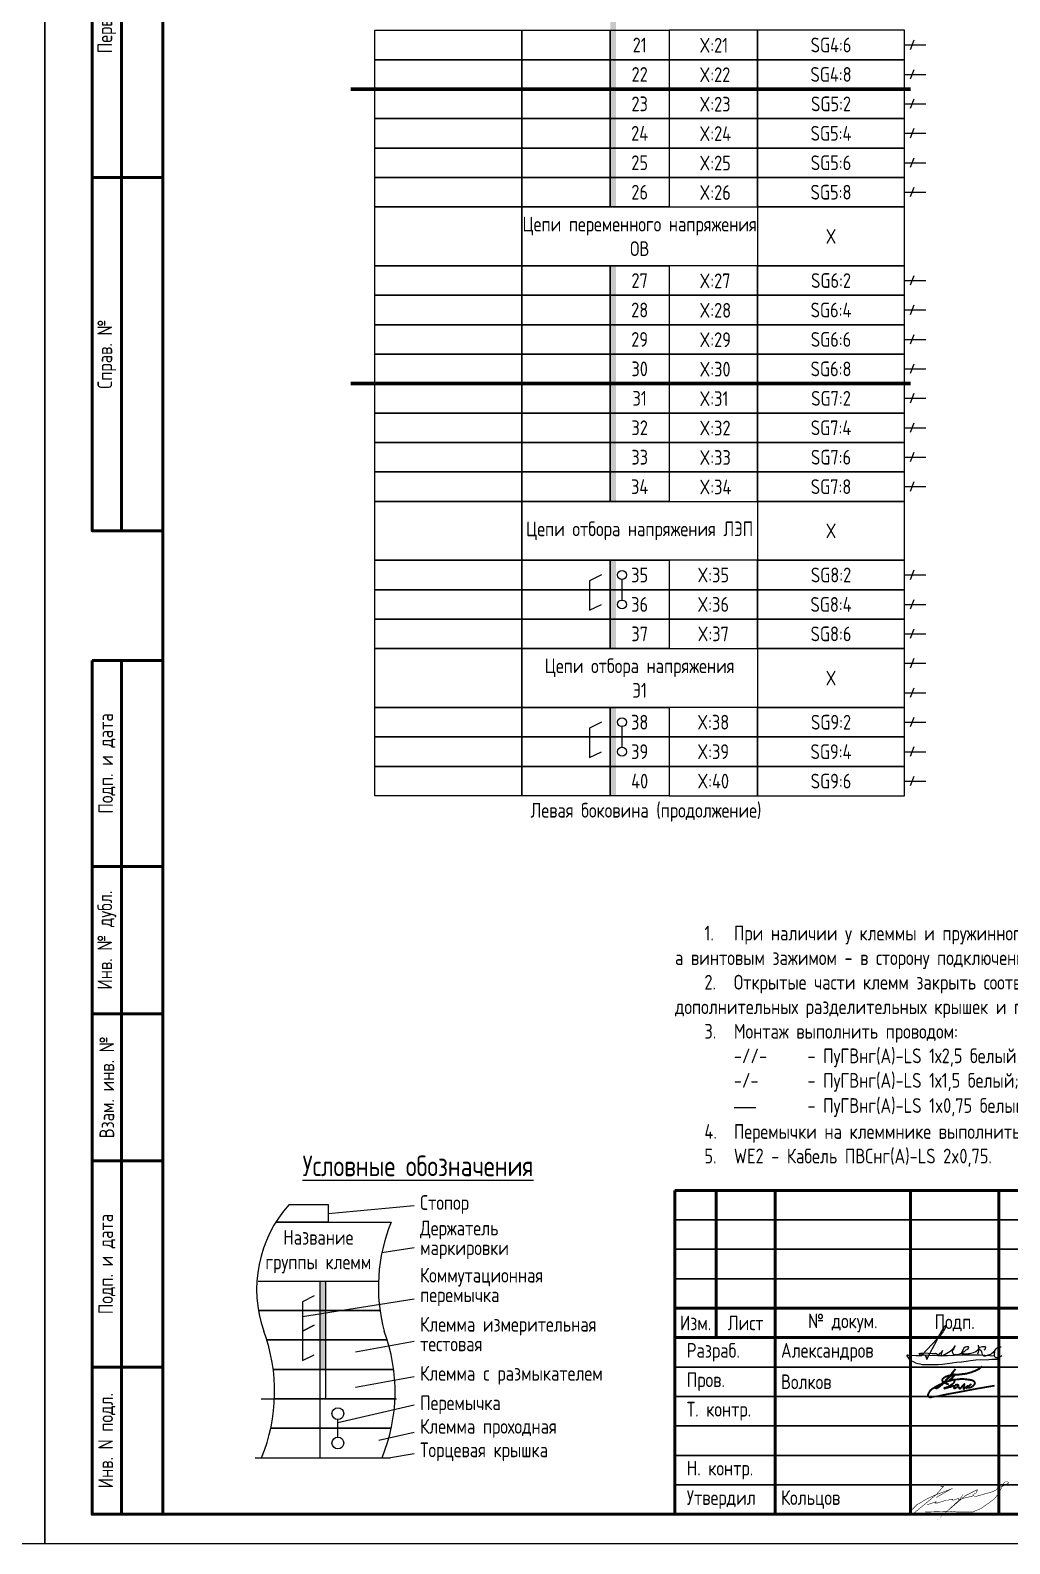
# Model space of a CAD drawing. Header units: millimetres. Extents: x -840 to 1557, y 0 to 584.
# Drawn here: x 1257.5 to 1423.9, y -0.1 to 256.9 of the extents above; entities that cross this region are included whole.
import ezdxf

# ---------------------------------------------------------------- set-up
doc = ezdxf.new("R2010")
doc.units = ezdxf.units.MM
doc.layers.add('Подписи', color=7, linetype='Continuous')
doc.styles.add('Gost_type_A', font='GOST_A.TTF')

# ---------------------------------------------------------------- blocks, each defined once
blk = doc.blocks.new('Формат_А3')
blk.add_lwpolyline([(-420, 297), (0, 297), (0, 0), (-420, 0)], close=True)
blk = doc.blocks.new('Штамп левый верхний')
at = {"lineweight": 50}
for points in [[(-12, 0), (-7, 0), (-7, -60), (-12, -60)], [(-7, 0), (0, 0), (0, -60), (-7, -60)], [(-12, -60), (-7, -60), (-7, -120), (-12, -120)], [(-7, -60), (0, -60), (0, -120), (-7, -120)]]:
    blk.add_lwpolyline(points, close=True, dxfattribs=at)
at = {"char_height": 2.5, "width": 60, "attachment_point": 5, "rotation": 90, "style": 'Gost_type_A'}
for s, insert in [('Перв. примен.', (-9.5, -30)), ('Справ. №', (-9.5, -90))]:
    blk.add_mtext(s, dxfattribs=dict(at, insert=insert))
blk = doc.blocks.new('Штамп левый нижний')
at = {"lineweight": 50}
for points in [[(-12, 145), (-7, 145), (-7, 110), (-12, 110)], [(-7, 145), (0, 145), (0, 110), (-7, 110)], [(-12, 110), (-7, 110), (-7, 85), (-12, 85)], [(-7, 110), (0, 110), (0, 85), (-7, 85)], [(-12, 85), (-7, 85), (-7, 60), (-12, 60)], [(-7, 85), (0, 85), (0, 60), (-7, 60)], [(-12, 60), (-7, 60), (-7, 25), (-12, 25)], [(-7, 60), (0, 60), (0, 25), (-7, 25)], [(-12, 25), (-7, 25), (-7, 0), (-12, 0)], [(-7, 25), (0, 25), (0, 0), (-7, 0)]]:
    blk.add_lwpolyline(points, close=True, dxfattribs=at)
at = {"char_height": 2.5, "attachment_point": 5, "rotation": 90, "style": 'Gost_type_A'}
for s, insert, width in [('Подп. и дата', (-9.5, 127.5), 35), ('Инв. № дубл.', (-9.5, 97.5), 25), ('Взам. инв. №', (-9.5, 72.5), 25), ('Подп. и дата', (-9.5, 42.5), 35), ('Инв. N подл.', (-9.5, 12.5), 25)]:
    blk.add_mtext(s, dxfattribs=dict(at, insert=insert, width=width))
blk = doc.blocks.new('Штамп большой нижний')
at = {"lineweight": 50}
for points in [[(-185, 55), (-178, 55), (-178, 35), (-185, 35)], [(-178, 55), (-168, 55), (-168, 35), (-178, 35)], [(-168, 55), (-145, 55), (-145, 35), (-168, 35)], [(-145, 55), (-130, 55), (-130, 35), (-145, 35)], [(-130, 55), (-120, 55), (-120, 35), (-130, 35)], [(-185, 35), (-178, 35), (-178, 30), (-185, 30)], [(-178, 35), (-168, 35), (-168, 30), (-178, 30)], [(-168, 35), (-145, 35), (-145, 30), (-168, 30)], [(-145, 35), (-130, 35), (-130, 30), (-145, 30)], [(-130, 35), (-120, 35), (-120, 30), (-130, 30)], [(-185, 30), (-168, 30), (-168, 0), (-185, 0)], [(-168, 30), (-145, 30), (-145, 0), (-168, 0)], [(-145, 30), (-130, 30), (-130, 0), (-145, 0)], [(-130, 30), (-120, 30), (-120, 0), (-130, 0)]]:
    blk.add_lwpolyline(points, close=True, dxfattribs=at)
for points in [[(-185, 55), (-178, 55), (-178, 50), (-185, 50)], [(-178, 55), (-168, 55), (-168, 50), (-178, 50)], [(-168, 55), (-145, 55), (-145, 50), (-168, 50)], [(-145, 55), (-130, 55), (-130, 50), (-145, 50)], [(-130, 55), (-120, 55), (-120, 50), (-130, 50)], [(-185, 50), (-178, 50), (-178, 45), (-185, 45)], [(-178, 50), (-168, 50), (-168, 45), (-178, 45)], [(-168, 50), (-145, 50), (-145, 45), (-168, 45)], [(-145, 50), (-130, 50), (-130, 45), (-145, 45)], [(-130, 50), (-120, 50), (-120, 45), (-130, 45)], [(-185, 45), (-178, 45), (-178, 40), (-185, 40)], [(-178, 45), (-168, 45), (-168, 40), (-178, 40)], [(-168, 45), (-145, 45), (-145, 40), (-168, 40)], [(-145, 45), (-130, 45), (-130, 40), (-145, 40)], [(-130, 45), (-120, 45), (-120, 40), (-130, 40)], [(-185, 40), (-178, 40), (-178, 35), (-185, 35)], [(-178, 40), (-168, 40), (-168, 35), (-178, 35)], [(-168, 40), (-145, 40), (-145, 35), (-168, 35)], [(-145, 40), (-130, 40), (-130, 35), (-145, 35)], [(-130, 40), (-120, 40), (-120, 35), (-130, 35)], [(-185, 30), (-168, 30), (-168, 25), (-185, 25)], [(-168, 30), (-145, 30), (-145, 25), (-168, 25)], [(-145, 30), (-130, 30), (-130, 25), (-145, 25)], [(-130, 30), (-120, 30), (-120, 25), (-130, 25)], [(-185, 25), (-168, 25), (-168, 20), (-185, 20)], [(-168, 25), (-145, 25), (-145, 20), (-168, 20)], [(-145, 25), (-130, 25), (-130, 20), (-145, 20)], [(-130, 25), (-120, 25), (-120, 20), (-130, 20)], [(-185, 20), (-168, 20), (-168, 15), (-185, 15)], [(-168, 20), (-145, 20), (-145, 15), (-168, 15)], [(-145, 20), (-130, 20), (-130, 15), (-145, 15)], [(-130, 20), (-120, 20), (-120, 15), (-130, 15)], [(-185, 15), (-168, 15), (-168, 10), (-185, 10)], [(-168, 15), (-145, 15), (-145, 10), (-168, 10)], [(-145, 15), (-130, 15), (-130, 10), (-145, 10)], [(-130, 15), (-120, 15), (-120, 10), (-130, 10)], [(-185, 10), (-168, 10), (-168, 5), (-185, 5)], [(-168, 10), (-145, 10), (-145, 5), (-168, 5)], [(-145, 10), (-130, 10), (-130, 5), (-145, 5)], [(-130, 10), (-120, 10), (-120, 5), (-130, 5)], [(-185, 5), (-168, 5), (-168, 0), (-185, 0)], [(-168, 5), (-145, 5), (-145, 0), (-168, 0)], [(-145, 5), (-130, 5), (-130, 0), (-145, 0)], [(-130, 5), (-120, 5), (-120, 0), (-130, 0)]]:
    blk.add_lwpolyline(points, close=True)
at = {"char_height": 2.5, "style": 'Gost_type_A'}
for s, insert, width, attachment_point in [('Изм.', (-181.5, 32.5), 7, 5), ('Лист', (-173, 32.5), 10, 5), ('№ докум.', (-156.5, 32.5), 23, 5), ('Подп.', (-137.5, 32.5), 15, 5), ('\\pxl0.8;Разраб.', (-185, 27.5), 17, 4), ('\\pxl0.8;Пров.', (-185, 22.5), 17, 4), ('\\pxl0.8;Т. контр.', (-185, 17.5), 17, 4), ('\\pxl0.8;Н. контр.', (-185, 7.5), 17, 4), ('\\pxl0.8;Утвердил', (-185, 2.5), 17, 4)]:
    blk.add_mtext(s, dxfattribs=dict(at, insert=insert, width=width, attachment_point=attachment_point))
blk = doc.blocks.new('Сотрудник 7_1')
at = {"lineweight": 35}
for points in [[(6.04, 1.58), (6.05, 1.53), (6.06, 1.49), (6.06, 1.46), (6.07, 1.43), (6.09, 1.4), (6.1, 1.38), (6.12, 1.36), (6.14, 1.35), (6.16, 1.33), (6.19, 1.33), (6.22, 1.33), (6.25, 1.33), (6.28, 1.33), (6.31, 1.34), (6.34, 1.36), (6.37, 1.38), (6.4, 1.4), (6.43, 1.43), (6.46, 1.46), (6.49, 1.5), (6.52, 1.53), (6.55, 1.57), (6.58, 1.62), (6.62, 1.66), (6.65, 1.71), (6.69, 1.75), (6.73, 1.8), (6.78, 1.84), (6.82, 1.88), (6.85, 1.92), (6.89, 1.95), (6.92, 1.98), (6.95, 2.01), (6.97, 2.03), (6.98, 2.05), (7, 2.06), (7, 2.06), (7.01, 2.06), (7.01, 2.05), (7, 2.03), (7, 2), (6.99, 1.96), (6.97, 1.93), (6.96, 1.88), (6.94, 1.83), (6.93, 1.79), (6.91, 1.74), (6.9, 1.69), (6.89, 1.64), (6.88, 1.6), (6.87, 1.56), (6.86, 1.53), (6.85, 1.49), (6.84, 1.46), (6.84, 1.43), (6.84, 1.41), (6.84, 1.38), (6.84, 1.36), (6.84, 1.35), (6.84, 1.33), (6.84, 1.32), (6.85, 1.31), (6.86, 1.3), (6.86, 1.29), (6.87, 1.29), (6.88, 1.28), (6.89, 1.28), (6.9, 1.27), (6.91, 1.27), (6.92, 1.27), (6.93, 1.28), (6.95, 1.28), (6.96, 1.29), (6.97, 1.29), (6.98, 1.3), (7, 1.32), (7.03, 1.34), (7.06, 1.37), (7.1, 1.41), (7.15, 1.45), (7.21, 1.5), (7.27, 1.56), (7.34, 1.62), (7.41, 1.68), (7.48, 1.73), (7.54, 1.77), (7.58, 1.79), (7.6, 1.79), (7.61, 1.77), (7.59, 1.72), (7.57, 1.67), (7.54, 1.61), (7.5, 1.54), (7.46, 1.48), (7.43, 1.43), (7.41, 1.4), (7.4, 1.38), (7.41, 1.38), (7.42, 1.4), (7.45, 1.43), (7.49, 1.48), (7.54, 1.53), (7.6, 1.59), (7.66, 1.66), (7.73, 1.72), (7.81, 1.79), (7.88, 1.85), (7.95, 1.9), (8.01, 1.95), (8.06, 1.99), (8.09, 2.01), (8.11, 2.02), (8.1, 2.02), (8.07, 1.99), (8.03, 1.96), (7.98, 1.91), (7.92, 1.86), (7.87, 1.81), (7.81, 1.76), (7.76, 1.71), (7.73, 1.67), (7.7, 1.64), (7.68, 1.61), (7.67, 1.58), (7.67, 1.56), (7.67, 1.54), (7.68, 1.53), (7.7, 1.51), (7.71, 1.5), (7.73, 1.49), (7.75, 1.48), (7.77, 1.48), (7.8, 1.47), (7.83, 1.47), (7.87, 1.48), (7.91, 1.48), (7.96, 1.5), (8.01, 1.51), (8.07, 1.53), (8.13, 1.55), (8.19, 1.58), (8.26, 1.62), (8.33, 1.66), (8.4, 1.71), (8.48, 1.76), (8.55, 1.82), (8.63, 1.89), (8.69, 1.95), (8.75, 2.02), (8.79, 2.1), (8.82, 2.17), (8.83, 2.24), (8.81, 2.31), (8.78, 2.37), (8.72, 2.44), (8.65, 2.5), (8.56, 2.56), (8.44, 2.61), (8.31, 2.66), (8.17, 2.71), (8, 2.75), (7.83, 2.78), (7.64, 2.81), (7.44, 2.84), (7.22, 2.86), (7, 2.88), (6.77, 2.88), (6.53, 2.89), (6.29, 2.88), (6.04, 2.87), (5.79, 2.84), (5.52, 2.81), (5.25, 2.77), (4.97, 2.71), (4.68, 2.64), (4.38, 2.55), (4.06, 2.44), (3.74, 2.32), (3.42, 2.2), (3.11, 2.06), (2.8, 1.92), (2.51, 1.78), (2.25, 1.65), (2.01, 1.52), (1.8, 1.4), (1.62, 1.29), (1.47, 1.18), (1.35, 1.09), (1.24, 0.99), (1.15, 0.91), (1.08, 0.82), (1.02, 0.74), (0.97, 0.65), (0.93, 0.57), (0.89, 0.49), (0.86, 0.41), (0.84, 0.34), (0.83, 0.27), (0.82, 0.21), (0.82, 0.15), (0.83, 0.11), (0.84, 0.07), (0.85, 0.04), (0.87, 0.01), (0.89, -0.01), (0.91, -0.03), (0.94, -0.05), (0.97, -0.07), (1, -0.08), (1.03, -0.1), (1.07, -0.11), (1.1, -0.12), (1.13, -0.13), (1.17, -0.14), (1.2, -0.15), (1.24, -0.15), (1.29, -0.15), (1.47, -0.12), (1.9, -0.04), (2.7, 0.1), (3.99, 0.34), (5.91, 0.69), (8.58, 1.18), (12.12, 1.82)], [(5.51, 4.62), (4.98, 3.97), (4.54, 3.43), (4.18, 3.01), (3.9, 2.68), (3.67, 2.43), (3.49, 2.24), (3.34, 2.09), (3.21, 1.97), (3.08, 1.86), (2.97, 1.76), (2.86, 1.67), (2.76, 1.6), (2.67, 1.53), (2.59, 1.47), (2.52, 1.42), (2.45, 1.38), (2.4, 1.35), (2.35, 1.33), (2.31, 1.31), (2.28, 1.3), (2.25, 1.3), (2.23, 1.3), (2.21, 1.31), (2.2, 1.31), (2.19, 1.33), (2.18, 1.34), (2.18, 1.36), (2.18, 1.38), (2.18, 1.4), (2.19, 1.42), (2.2, 1.45), (2.22, 1.48), (2.25, 1.51), (2.28, 1.55), (2.32, 1.59), (2.36, 1.63), (2.42, 1.67), (2.49, 1.72), (2.56, 1.78), (2.65, 1.84), (2.75, 1.9), (2.87, 1.97), (2.99, 2.04), (3.12, 2.12), (3.25, 2.21), (3.39, 2.3), (3.53, 2.41), (3.67, 2.52), (3.81, 2.64), (3.94, 2.77), (4.07, 2.9), (4.2, 3.03), (4.32, 3.15), (4.44, 3.27), (4.55, 3.37), (4.65, 3.46), (4.74, 3.54), (4.82, 3.6), (4.9, 3.64), (4.97, 3.68), (5.03, 3.7), (5.08, 3.72), (5.13, 3.73), (5.17, 3.73), (5.21, 3.73), (5.24, 3.73), (5.26, 3.73), (5.28, 3.72), (5.3, 3.71), (5.31, 3.7), (5.32, 3.68), (5.33, 3.66), (5.33, 3.64), (5.32, 3.61), (5.32, 3.58), (5.3, 3.54), (5.28, 3.5), (5.25, 3.46), (5.21, 3.41), (5.16, 3.36), (5.1, 3.3), (5.03, 3.23), (4.96, 3.17), (4.88, 3.1), (4.8, 3.04), (4.72, 2.98), (4.65, 2.92), (4.59, 2.87), (4.53, 2.83), (4.49, 2.8), (4.46, 2.77), (4.43, 2.76), (4.42, 2.75), (4.42, 2.74), (4.43, 2.75), (4.45, 2.75), (4.49, 2.76), (4.53, 2.78), (4.58, 2.8), (4.64, 2.82), (4.7, 2.84), (4.76, 2.85), (4.83, 2.86), (4.89, 2.87), (4.95, 2.88), (5.01, 2.87), (5.06, 2.87), (5.11, 2.85), (5.15, 2.84), (5.19, 2.81), (5.22, 2.78), (5.25, 2.75), (5.27, 2.72), (5.29, 2.68), (5.3, 2.63), (5.3, 2.59), (5.3, 2.54), (5.29, 2.49), (5.27, 2.44), (5.26, 2.38), (5.23, 2.33), (5.2, 2.28), (5.17, 2.22), (5.12, 2.17), (5.07, 2.11), (5, 2.05), (4.92, 1.99), (4.83, 1.93), (4.73, 1.86), (4.6, 1.79), (4.47, 1.72), (4.31, 1.65), (4.15, 1.57), (3.96, 1.49), (3.76, 1.41), (3.54, 1.32)], [(4.39, 2), (4.09, 2.07), (3.85, 2.15), (3.67, 2.21), (3.55, 2.27), (3.46, 2.33), (3.4, 2.39), (3.37, 2.44), (3.35, 2.5), (3.33, 2.55), (3.32, 2.61), (3.31, 2.66), (3.31, 2.72), (3.31, 2.77), (3.32, 2.83), (3.34, 2.89), (3.36, 2.94), (3.39, 2.99), (3.43, 3.05), (3.48, 3.1), (3.54, 3.15), (3.6, 3.2), (3.67, 3.24), (3.74, 3.29), (3.82, 3.33), (3.91, 3.37), (4.01, 3.4), (4.11, 3.44), (4.22, 3.47), (4.34, 3.5), (4.47, 3.53), (4.62, 3.56), (4.77, 3.58), (4.93, 3.61), (5.11, 3.63), (5.29, 3.65), (5.48, 3.67), (5.67, 3.69), (5.85, 3.71), (6.04, 3.72), (6.21, 3.74), (6.38, 3.76), (6.55, 3.77), (6.71, 3.79), (6.86, 3.81), (7.02, 3.83), (7.19, 3.86), (7.36, 3.89), (7.54, 3.92), (7.74, 3.96), (7.95, 4.01), (8.19, 4.09), (8.47, 4.19), (8.78, 4.33), (9.15, 4.51), (9.57, 4.74), (10.05, 5.03)], [(3.54, 1.32), (4.17, 1.5), (4.63, 1.63), (4.96, 1.71), (5.17, 1.76), (5.28, 1.77), (5.33, 1.76), (5.34, 1.73), (5.32, 1.7), (5.3, 1.66), (5.28, 1.62), (5.27, 1.58), (5.26, 1.55), (5.25, 1.51), (5.24, 1.48), (5.24, 1.45), (5.24, 1.42), (5.24, 1.4), (5.25, 1.39), (5.26, 1.37), (5.27, 1.36), (5.29, 1.36), (5.31, 1.36), (5.33, 1.36), (5.35, 1.36), (5.39, 1.37), (5.42, 1.38), (5.46, 1.4), (5.49, 1.41), (5.54, 1.43), (5.58, 1.45), (5.62, 1.48), (5.67, 1.51), (5.72, 1.54), (5.76, 1.57), (5.81, 1.61), (5.85, 1.64), (5.89, 1.68), (5.93, 1.72), (5.96, 1.75), (5.99, 1.78), (6, 1.81), (6.02, 1.83), (6.02, 1.86), (6.01, 1.87), (6, 1.89), (5.98, 1.9), (5.95, 1.91), (5.91, 1.92), (5.87, 1.92), (5.81, 1.92), (5.75, 1.92), (5.69, 1.92), (5.63, 1.91), (5.57, 1.9), (5.51, 1.89), (5.46, 1.88)]]:
    blk.add_lwpolyline(points, dxfattribs=at)

msp = doc.modelspace()

# ---------------------------------------------------------------- hatches: boundary and pattern name
h = msp.add_hatch(color=256)
h.dxf.hatch_style = 1
h.paths.add_polyline_path([(1357, 266.88), (1356, 266.88), (1356, 226.88), (1357, 226.88)])
h = msp.add_hatch(color=256)
h.dxf.hatch_style = 1
h.paths.add_polyline_path([(1357, 216.88), (1356, 216.88), (1356, 176.88), (1357, 176.88)])
h = msp.add_hatch(color=256)
h.dxf.hatch_style = 1
h.paths.add_polyline_path([(1357, 166.88), (1356, 166.88), (1356, 151.88), (1357, 151.88)])
h = msp.add_hatch(color=256)
h.dxf.hatch_style = 1
h.paths.add_polyline_path([(1357, 141.88), (1356, 141.88), (1356, 126.88), (1357, 126.88)])
h = msp.add_hatch(color=256)
h.dxf.hatch_style = 1
h.paths.add_polyline_path([(1307.71, 44.48), (1306.71, 44.48), (1306.71, 29.48), (1307.71, 29.48)])

# ---------------------------------------------------------------- linework, layer by layer
for p, q in [((1407.54, 255.19), (1406.96, 253.57)), ((1406, 254.38), (1409.62, 254.38)), ((1406, 249.38), (1409.62, 249.38)), ((1407.54, 250.19), (1406.96, 248.57)), ((1406, 244.38), (1409.62, 244.38)), ((1407.54, 245.19), (1406.96, 243.57)), ((1406, 239.38), (1409.62, 239.38)), ((1407.54, 240.19), (1406.96, 238.57)), ((1406, 234.38), (1409.62, 234.38)), ((1407.54, 235.19), (1406.96, 233.57)), ((1406, 229.38), (1409.62, 229.38)), ((1407.54, 230.19), (1406.96, 228.57)), ((1406, 214.38), (1409.62, 214.38)), ((1407.54, 215.19), (1406.96, 213.57)), ((1406, 209.38), (1409.62, 209.38)), ((1407.54, 210.19), (1406.96, 208.57)), ((1406, 204.38), (1409.62, 204.38)), ((1407.54, 205.19), (1406.96, 203.57)), ((1406, 199.38), (1409.62, 199.38)), ((1407.54, 200.19), (1406.96, 198.57)), ((1406, 194.38), (1409.62, 194.38)), ((1407.54, 195.19), (1406.96, 193.57)), ((1407.54, 190.19), (1406.96, 188.57)), ((1406, 189.38), (1409.62, 189.38)), ((1407.54, 185.19), (1406.96, 183.57)), ((1406, 184.38), (1409.62, 184.38)), ((1407.54, 180.19), (1406.96, 178.57)), ((1406, 179.38), (1409.62, 179.38)), ((1407.54, 165.19), (1406.96, 163.57)), ((1406, 164.38), (1409.62, 164.38)), ((1406, 159.38), (1409.62, 159.38)), ((1407.54, 160.19), (1406.96, 158.57)), ((1406, 154.38), (1409.62, 154.38)), ((1407.54, 155.19), (1406.96, 153.57)), ((1406, 149.38), (1409.62, 149.38)), ((1407.54, 150.19), (1406.96, 148.57)), ((1406, 144.38), (1409.62, 144.38)), ((1407.54, 145.19), (1406.96, 143.57)), ((1406, 139.38), (1409.62, 139.38)), ((1407.54, 140.19), (1406.96, 138.57)), ((1406, 134.38), (1409.62, 134.38)), ((1407.54, 135.19), (1406.96, 133.57)), ((1406, 129.38), (1409.62, 129.38)), ((1407.54, 130.19), (1406.96, 128.57)), ((1308.07, 55.98), (1322.71, 57.3)), ((1299.21, 54.48), (1318.79, 54.48)), ((1317.22, 49.33), (1322.71, 50.17)), ((1296.19, 44.48), (1316.65, 44.48)), ((1306.71, 14.48), (1306.71, 44.48)), ((1307.71, 39.48), (1307.71, 44.48)), ((1303.71, 38.48), (1322.71, 41.48)), ((1316.91, 39.48), (1296.45, 39.48)), ((1296.45, 39.48), (1316.91, 39.48)), ((1307.71, 24.48), (1307.71, 39.48)), ((1318.13, 34.48), (1297.67, 34.48)), ((1297.67, 34.48), (1318.13, 34.48)), ((1312.71, 32.48), (1322.71, 34.25)), ((1319.22, 29.48), (1298.76, 29.48)), ((1298.76, 29.48), (1319.22, 29.48)), ((1319.22, 29.48), (1298.76, 29.48)), ((1298.76, 29.48), (1319.22, 29.48)), ((1312.71, 26.48), (1322.71, 28.25)), ((1296.71, 24.48), (1319.71, 24.48)), ((1319.43, 24.48), (1298.97, 24.48)), ((1298.97, 24.48), (1319.43, 24.48)), ((1309.71, 20.48), (1322.71, 23.48)), ((1309.74, 19.48), (1309.74, 20.98)), ((1318.79, 19.48), (1298.33, 19.48)), ((1298.33, 19.48), (1318.79, 19.48)), ((1309.74, 17.98), (1309.74, 19.48)), ((1316.71, 17.44), (1322.71, 18.82)), ((1295.71, 14.48), (1318.71, 14.48)), ((1296.78, 14.48), (1317.24, 14.48)), ((1322.71, 15.15), (1318.71, 14.48))]:
    msp.add_line(p, q)
at = {"linetype": 'ByBlock', "lineweight": 60}
for p, q in [((1311.95, 246.88), (1407, 246.88)), ((1311.95, 196.88), (1407, 196.88))]:
    msp.add_line(p, q, dxfattribs=at)
at = {"lineweight": -2}
for p, q in [((1358, 160.13), (1358, 163.63)), ((1358, 135.13), (1358, 138.63))]:
    msp.add_line(p, q, dxfattribs=at)
for points in [[(1557, 419.88), (1557, -0.12), (1260, -0.12), (1260, 419.88)], [(1316, 256.88), (1341, 256.88), (1341, 251.88), (1316, 251.88)], [(1341, 256.88), (1356, 256.88), (1356, 251.88), (1341, 251.88)], [(1356, 256.88), (1366, 256.88), (1366, 251.88), (1356, 251.88)], [(1381, 256.88), (1366, 256.88), (1366, 251.88), (1381, 251.88)], [(1406, 256.88), (1381, 256.88), (1381, 251.88), (1406, 251.88)], [(1316, 251.88), (1341, 251.88), (1341, 246.88), (1316, 246.88)], [(1341, 251.88), (1356, 251.88), (1356, 246.88), (1341, 246.88)], [(1356, 251.88), (1366, 251.88), (1366, 246.88), (1356, 246.88)], [(1381, 251.88), (1366, 251.88), (1366, 246.88), (1381, 246.88)], [(1406, 251.88), (1381, 251.88), (1381, 246.88), (1406, 246.88)], [(1316, 246.88), (1341, 246.88), (1341, 241.88), (1316, 241.88)], [(1341, 246.88), (1356, 246.88), (1356, 241.88), (1341, 241.88)], [(1356, 246.88), (1366, 246.88), (1366, 241.88), (1356, 241.88)], [(1381, 246.88), (1366, 246.88), (1366, 241.88), (1381, 241.88)], [(1406, 246.88), (1381, 246.88), (1381, 241.88), (1406, 241.88)], [(1316, 241.88), (1341, 241.88), (1341, 236.88), (1316, 236.88)], [(1341, 241.88), (1356, 241.88), (1356, 236.88), (1341, 236.88)], [(1356, 241.88), (1366, 241.88), (1366, 236.88), (1356, 236.88)], [(1381, 241.88), (1366, 241.88), (1366, 236.88), (1381, 236.88)], [(1406, 241.88), (1381, 241.88), (1381, 236.88), (1406, 236.88)], [(1316, 236.88), (1341, 236.88), (1341, 231.88), (1316, 231.88)], [(1341, 236.88), (1356, 236.88), (1356, 231.88), (1341, 231.88)], [(1356, 236.88), (1366, 236.88), (1366, 231.88), (1356, 231.88)], [(1381, 236.88), (1366, 236.88), (1366, 231.88), (1381, 231.88)], [(1406, 236.88), (1381, 236.88), (1381, 231.88), (1406, 231.88)], [(1316, 231.88), (1341, 231.88), (1341, 226.88), (1316, 226.88)], [(1341, 231.88), (1356, 231.88), (1356, 226.88), (1341, 226.88)], [(1356, 231.88), (1366, 231.88), (1366, 226.88), (1356, 226.88)], [(1381, 231.88), (1366, 231.88), (1366, 226.88), (1381, 226.88)], [(1406, 231.88), (1381, 231.88), (1381, 226.88), (1406, 226.88)], [(1316, 226.88), (1341, 226.88), (1341, 216.88), (1316, 216.88)], [(1341, 226.88), (1381, 226.88), (1381, 216.88), (1341, 216.88)], [(1406, 226.88), (1381, 226.88), (1381, 216.88), (1406, 216.88)], [(1316, 216.88), (1341, 216.88), (1341, 211.88), (1316, 211.88)], [(1341, 216.88), (1356, 216.88), (1356, 211.88), (1341, 211.88)], [(1356, 216.88), (1366, 216.88), (1366, 211.88), (1356, 211.88)], [(1381, 216.88), (1366, 216.88), (1366, 211.88), (1381, 211.88)], [(1406, 216.88), (1381, 216.88), (1381, 211.88), (1406, 211.88)], [(1316, 211.88), (1341, 211.88), (1341, 206.88), (1316, 206.88)], [(1341, 211.88), (1356, 211.88), (1356, 206.88), (1341, 206.88)], [(1356, 211.88), (1366, 211.88), (1366, 206.88), (1356, 206.88)], [(1381, 211.88), (1366, 211.88), (1366, 206.88), (1381, 206.88)], [(1406, 211.88), (1381, 211.88), (1381, 206.88), (1406, 206.88)], [(1316, 206.88), (1341, 206.88), (1341, 201.88), (1316, 201.88)], [(1341, 206.88), (1356, 206.88), (1356, 201.88), (1341, 201.88)], [(1356, 206.88), (1366, 206.88), (1366, 201.88), (1356, 201.88)], [(1381, 206.88), (1366, 206.88), (1366, 201.88), (1381, 201.88)], [(1406, 206.88), (1381, 206.88), (1381, 201.88), (1406, 201.88)], [(1316, 201.88), (1341, 201.88), (1341, 196.88), (1316, 196.88)], [(1341, 201.88), (1356, 201.88), (1356, 196.88), (1341, 196.88)], [(1356, 201.88), (1366, 201.88), (1366, 196.88), (1356, 196.88)], [(1381, 201.88), (1366, 201.88), (1366, 196.88), (1381, 196.88)], [(1406, 201.88), (1381, 201.88), (1381, 196.88), (1406, 196.88)], [(1316, 196.88), (1341, 196.88), (1341, 191.88), (1316, 191.88)], [(1341, 196.88), (1356, 196.88), (1356, 191.88), (1341, 191.88)], [(1356, 196.88), (1366, 196.88), (1366, 191.88), (1356, 191.88)], [(1381, 196.88), (1366, 196.88), (1366, 191.88), (1381, 191.88)], [(1406, 196.88), (1381, 196.88), (1381, 191.88), (1406, 191.88)], [(1316, 191.88), (1341, 191.88), (1341, 186.88), (1316, 186.88)], [(1341, 191.88), (1356, 191.88), (1356, 186.88), (1341, 186.88)], [(1356, 191.88), (1366, 191.88), (1366, 186.88), (1356, 186.88)], [(1381, 191.88), (1366, 191.88), (1366, 186.88), (1381, 186.88)], [(1406, 191.88), (1381, 191.88), (1381, 186.88), (1406, 186.88)], [(1316, 186.88), (1341, 186.88), (1341, 181.88), (1316, 181.88)], [(1341, 186.88), (1356, 186.88), (1356, 181.88), (1341, 181.88)], [(1356, 186.88), (1366, 186.88), (1366, 181.88), (1356, 181.88)], [(1381, 186.88), (1366, 186.88), (1366, 181.88), (1381, 181.88)], [(1406, 186.88), (1381, 186.88), (1381, 181.88), (1406, 181.88)], [(1316, 181.88), (1341, 181.88), (1341, 176.88), (1316, 176.88)], [(1341, 181.88), (1356, 181.88), (1356, 176.88), (1341, 176.88)], [(1356, 181.88), (1366, 181.88), (1366, 176.88), (1356, 176.88)], [(1381, 181.88), (1366, 181.88), (1366, 176.88), (1381, 176.88)], [(1406, 181.88), (1381, 181.88), (1381, 176.88), (1406, 176.88)], [(1316, 176.88), (1341, 176.88), (1341, 166.88), (1316, 166.88)], [(1341, 176.88), (1381, 176.88), (1381, 166.88), (1341, 166.88)], [(1406, 176.88), (1381, 176.88), (1381, 166.88), (1406, 166.88)], [(1316, 166.88), (1341, 166.88), (1341, 161.88), (1316, 161.88)], [(1341, 166.88), (1356, 166.88), (1356, 161.88), (1341, 161.88)], [(1356, 166.88), (1366, 166.88), (1366, 161.88), (1356, 161.88)], [(1381, 166.88), (1366, 166.88), (1366, 161.88), (1381, 161.88)], [(1406, 166.88), (1381, 166.88), (1381, 161.88), (1406, 161.88)], [(1316, 161.88), (1341, 161.88), (1341, 156.88), (1316, 156.88)], [(1341, 161.88), (1356, 161.88), (1356, 156.88), (1341, 156.88)], [(1356, 161.88), (1366, 161.88), (1366, 156.88), (1356, 156.88)], [(1381, 161.88), (1366, 161.88), (1366, 156.88), (1381, 156.88)], [(1406, 161.88), (1381, 161.88), (1381, 156.88), (1406, 156.88)], [(1316, 156.88), (1341, 156.88), (1341, 151.88), (1316, 151.88)], [(1341, 156.88), (1356, 156.88), (1356, 151.88), (1341, 151.88)], [(1356, 156.88), (1366, 156.88), (1366, 151.88), (1356, 151.88)], [(1381, 156.88), (1366, 156.88), (1366, 151.88), (1381, 151.88)], [(1406, 156.88), (1381, 156.88), (1381, 151.88), (1406, 151.88)], [(1316, 151.88), (1341, 151.88), (1341, 141.88), (1316, 141.88)], [(1341, 151.88), (1381, 151.88), (1381, 141.88), (1341, 141.88)], [(1406, 151.88), (1381, 151.88), (1381, 141.88), (1406, 141.88)], [(1316, 141.88), (1341, 141.88), (1341, 136.88), (1316, 136.88)], [(1341, 141.88), (1356, 141.88), (1356, 136.88), (1341, 136.88)], [(1356, 141.88), (1366, 141.88), (1366, 136.88), (1356, 136.88)], [(1381, 141.88), (1366, 141.88), (1366, 136.88), (1381, 136.88)], [(1406, 141.88), (1381, 141.88), (1381, 136.88), (1406, 136.88)], [(1316, 136.88), (1341, 136.88), (1341, 131.88), (1316, 131.88)], [(1341, 136.88), (1356, 136.88), (1356, 131.88), (1341, 131.88)], [(1356, 136.88), (1366, 136.88), (1366, 131.88), (1356, 131.88)], [(1381, 136.88), (1366, 136.88), (1366, 131.88), (1381, 131.88)], [(1406, 136.88), (1381, 136.88), (1381, 131.88), (1406, 131.88)], [(1316, 131.88), (1341, 131.88), (1341, 126.88), (1316, 126.88)], [(1341, 131.88), (1356, 131.88), (1356, 126.88), (1341, 126.88)], [(1356, 131.88), (1366, 131.88), (1366, 126.88), (1356, 126.88)], [(1381, 131.88), (1366, 131.88), (1366, 126.88), (1381, 126.88)], [(1406, 131.88), (1381, 131.88), (1381, 126.88), (1406, 126.88)]]:
    msp.add_lwpolyline(points, close=True)
at = {"lineweight": 50}
msp.add_lwpolyline([(1552, 414.88), (1552, 4.88), (1280, 4.88), (1280, 414.88)], close=True, dxfattribs=at)
for points in [[(1354.5, 164.38), (1352.5, 163.38), (1352.5, 158.38), (1354.5, 159.38)], [(1354.5, 139.38), (1352.5, 138.38), (1352.5, 133.38), (1354.5, 134.38)], [(1301.46, 57.48), (1308.07, 57.48), (1308.07, 54.48), (1299.21, 54.48)], [(1305.71, 41.98), (1303.71, 40.98), (1303.71, 35.98), (1305.71, 36.98)], [(1305.71, 36.98), (1303.71, 35.98), (1303.71, 30.98), (1305.71, 31.98)]]:
    msp.add_lwpolyline(points)
at = {"const_width": 0.0934}
for points in [[(1409.8, 6.5), (1410.74, 6.81), (1411.2, 6.97), (1411.36, 6.97), (1411.2, 6.81), (1411.36, 6.81), (1411.67, 6.81), (1413.07, 7.28), (1413.38, 7.28), (1413.85, 7.43), (1414.16, 7.43), (1414.16, 7.28), (1414.32, 7.28), (1415.1, 7.59), (1415.25, 7.28), (1415.87, 7.59), (1417.28, 7.9), (1417.74, 8.06), (1417.9, 7.9), (1418.05, 7.9), (1420.86, 8.68), (1421.48, 8.99), (1421.79, 9.3), (1422.1, 9.46), (1422.57, 9.61), (1423.19, 9.92), (1423.5, 10.08), (1423.66, 10.23), (1423.5, 10.39), (1423.19, 10.39), (1423.04, 10.39), (1422.72, 10.08), (1422.57, 9.61), (1421.95, 8.37), (1421.32, 7.59), (1420.55, 6.97), (1418.99, 5.88), (1417.9, 5.41), (1417.59, 5.25), (1415.1, 5.25), (1413.69, 5.41), (1409.49, 5.25)], [(1412.14, 9.61), (1412.6, 9.61), (1411.36, 8.21), (1410.43, 7.43), (1408.48, 5.81), (1407.36, 4.88), (1407, 4.88), (1407, 5.1), (1407.16, 5.56), (1408.09, 6.5), (1409.96, 7.59), (1411.36, 8.21), (1413.85, 9.15), (1411.36, 7.74)], [(1415.87, 8.21), (1415.72, 7.9), (1415.25, 7.28), (1413.23, 5.41), (1416.34, 8.06), (1418.21, 8.99), (1418.37, 8.99), (1418.21, 8.68), (1418.21, 8.52), (1417.59, 8.21)]]:
    msp.add_lwpolyline(points, dxfattribs=at)
at = {"lineweight": -2}
for centre in [(1358, 164.38), (1358, 159.38), (1358, 139.38), (1358, 134.38)]:
    msp.add_circle(centre, 0.75, dxfattribs=at)
for centre in [(1309.74, 21.98), (1309.74, 16.98)]:
    msp.add_circle(centre, 1)
for centre, radius, start, end in [((1317.55, 43.08), 21.6, 138.181, 199.2333), ((1345.64, 43.49), 29.02, 157.7321, 195.0211), ((1269.46, 25.71), 29.54, 337.6521, 20.3143), ((1289.92, 25.71), 29.54, 337.6521, 20.3143)]:
    msp.add_arc(centre, radius, start, end)
at = {"layer": 'Подписи', "linetype": 'ByBlock'}
for p, q in [((1412.41, 36.25), (1412.24, 35.97)), ((1412.53, 36.44), (1412.41, 36.25)), ((1412.61, 36.6), (1412.53, 36.44)), ((1412.78, 36.78), (1412.61, 36.6)), ((1412.61, 35.98), (1412.81, 36.3)), ((1412.93, 36.89), (1412.78, 36.78)), ((1412.81, 36.3), (1413.02, 36.7)), ((1413.02, 36.91), (1412.93, 36.89)), ((1413.02, 36.7), (1413.02, 36.91)), ((1408.97, 31.94), (1411.47, 34.59)), ((1411.39, 34.36), (1409.97, 31.63)), ((1411.5, 34.57), (1411.39, 34.36)), ((1411.47, 34.59), (1412.07, 35.23)), ((1411.61, 34.83), (1411.5, 34.57)), ((1411.81, 35.19), (1411.61, 34.83)), ((1411.87, 35.3), (1411.81, 35.19)), ((1411.98, 35.46), (1411.87, 35.3)), ((1412.08, 35.7), (1411.98, 35.46)), ((1412.07, 35.23), (1412.39, 35.62)), ((1412.07, 35.23), (1412.36, 35.61)), ((1412.07, 35.23), (1412.23, 35.43)), ((1412.07, 35.23), (1412.23, 35.43)), ((1412.07, 35.23), (1412.23, 35.43)), ((1412.17, 35.82), (1412.08, 35.7)), ((1412.15, 35.33), (1412.39, 35.62)), ((1412.24, 35.97), (1412.17, 35.82)), ((1412.23, 35.43), (1412.48, 35.77)), ((1412.39, 35.62), (1412.52, 35.83)), ((1412.48, 35.77), (1412.61, 35.98)), ((1414.61, 33.48), (1414.36, 33.03)), ((1414.4, 33.18), (1414.61, 33.48)), ((1418.61, 33.11), (1418.55, 33.61)), ((1406.38, 31.76), (1406.48, 31.61)), ((1406.46, 31.9), (1406.71, 31.9)), ((1406.48, 31.61), (1406.69, 31.32)), ((1406.69, 31.32), (1407, 31.08)), ((1406.71, 31.9), (1407.95, 31.83)), ((1407, 31.08), (1407.17, 30.95)), ((1407.17, 30.95), (1407.45, 30.8)), ((1407.95, 31.83), (1408.56, 31.87)), ((1408.42, 32.18), (1408.71, 32.25)), ((1408.6, 32.09), (1408.42, 32.18)), ((1408.5, 32.11), (1408.51, 31.94)), ((1408.51, 31.94), (1408.62, 31.87)), ((1409.13, 31.94), (1408.6, 32.09)), ((1408.62, 31.87), (1408.92, 31.85)), ((1408.71, 32.25), (1409.19, 32.22)), ((1408.84, 31.93), (1411.64, 31.84)), ((1408.92, 31.85), (1408.97, 31.94)), ((1409.55, 31.85), (1409.13, 31.94)), ((1409.19, 32.22), (1409.6, 32.27)), ((1409.72, 31.56), (1409.55, 31.85)), ((1409.6, 32.27), (1410.01, 32.26)), ((1409.78, 31.17), (1409.72, 31.56)), ((1409.97, 31.63), (1409.78, 31.17)), ((1410.01, 32.26), (1410.67, 32.2)), ((1410.67, 32.2), (1411.24, 32.2)), ((1411.27, 32.16), (1411.21, 32.2)), ((1411.35, 32.11), (1411.27, 32.16)), ((1411.52, 32.04), (1411.35, 32.11)), ((1411.63, 31.99), (1411.52, 32.04)), ((1411.64, 31.98), (1411.81, 31.94)), ((1411.64, 31.84), (1413.3, 31.84)), ((1411.81, 31.94), (1412.03, 32.22)), ((1412.03, 32.22), (1412.27, 32.36)), ((1412.2, 32.14), (1412.19, 32.04)), ((1412.19, 32.04), (1412.2, 31.89)), ((1412.45, 32.7), (1412.2, 32.14)), ((1412.2, 31.89), (1412.31, 31.78)), ((1412.27, 32.36), (1412.42, 32.6)), ((1412.31, 31.78), (1412.65, 31.96)), ((1412.42, 32.6), (1412.45, 32.7)), ((1412.65, 31.96), (1412.89, 32.08)), ((1412.89, 32.08), (1413.74, 32.6)), ((1413.3, 31.84), (1415.6, 31.93)), ((1413.74, 32.6), (1414.04, 32.81)), ((1414.04, 32.81), (1414.4, 33.18)), ((1414.36, 33.03), (1414.1, 32.63)), ((1414.1, 32.63), (1414.1, 32.44)), ((1414.1, 32.44), (1414.17, 32.25)), ((1414.17, 32.25), (1414.26, 32.09)), ((1414.26, 32.09), (1414.45, 32)), ((1414.45, 32), (1415.22, 32.05)), ((1415.22, 32.05), (1415.5, 32.18)), ((1415.5, 32.18), (1415.79, 32.33)), ((1415.6, 31.93), (1418.7, 31.93)), ((1415.65, 30.78), (1416.48, 30.9)), ((1415.76, 32.55), (1415.73, 32.36)), ((1415.73, 32.36), (1415.77, 32.2)), ((1415.86, 32.71), (1415.76, 32.55)), ((1415.77, 32.2), (1415.98, 32.16)), ((1415.79, 32.33), (1416.19, 32.52)), ((1415.95, 32.88), (1415.86, 32.71)), ((1416.08, 33.11), (1415.95, 32.88)), ((1415.98, 32.16), (1416.1, 32.15)), ((1416.31, 33.25), (1416.08, 33.11)), ((1416.1, 32.15), (1416.83, 32.16)), ((1416.19, 32.52), (1416.43, 32.78)), ((1416.49, 33.34), (1416.31, 33.25)), ((1416.43, 32.78), (1416.71, 32.9)), ((1416.48, 30.9), (1417.2, 30.98)), ((1416.83, 33.32), (1416.49, 33.34)), ((1416.71, 32.9), (1416.91, 33.17)), ((1416.91, 33.17), (1416.83, 33.32)), ((1416.83, 32.16), (1417.01, 32.18)), ((1417.01, 32.18), (1417.48, 32.27)), ((1417.2, 30.98), (1418.09, 31.08)), ((1417.48, 32.27), (1417.7, 32.36)), ((1417.7, 32.36), (1417.96, 32.45)), ((1417.96, 32.45), (1418.11, 32.53)), ((1418.09, 31.08), (1420.28, 31.19)), ((1418.11, 32.53), (1418.48, 32.85)), ((1418.5, 32.41), (1418.37, 32.06)), ((1418.48, 32.85), (1418.61, 33.07)), ((1418.52, 32.68), (1418.5, 32.41)), ((1418.6, 32.93), (1418.52, 32.68)), ((1418.61, 33.07), (1418.6, 32.93)), ((1418.61, 33.14), (1418.76, 33.25)), ((1418.61, 33.07), (1418.61, 33.11)), ((1418.61, 33), (1418.94, 32.75)), ((1418.7, 31.93), (1420.55, 31.86)), ((1418.76, 33.25), (1419.24, 33.4)), ((1418.94, 32.75), (1419.03, 32.48)), ((1419.03, 32.48), (1419.09, 32.25)), ((1419.09, 32.25), (1419.18, 32)), ((1419.18, 32), (1419.33, 31.85)), ((1419.24, 33.4), (1419.61, 33.4)), ((1419.33, 31.85), (1419.47, 31.76)), ((1419.57, 32.78), (1419.46, 32.77)), ((1419.47, 31.76), (1419.79, 31.76)), ((1419.62, 32.82), (1419.57, 32.78)), ((1419.61, 33.4), (1419.73, 33.3)), ((1419.69, 33.06), (1419.62, 32.82)), ((1419.73, 33.3), (1419.69, 33.06)), ((1419.79, 31.76), (1420.2, 31.96)), ((1420.2, 31.96), (1420.64, 32.07)), ((1420.28, 31.19), (1420.82, 31.21)), ((1420.55, 31.86), (1421.26, 31.79)), ((1420.64, 32.07), (1420.78, 32.19)), ((1420.78, 32.19), (1421.04, 32.42)), ((1420.82, 31.21), (1421.22, 31.21)), ((1421.04, 32.42), (1421.33, 32.71)), ((1421.23, 32.25), (1421.22, 32.09)), ((1421.22, 32.09), (1421.22, 31.9)), ((1421.22, 31.9), (1421.29, 31.68)), ((1421.22, 31.21), (1421.63, 31.21)), ((1421.25, 32.42), (1421.23, 32.25)), ((1421.27, 32.62), (1421.25, 32.42)), ((1421.29, 31.68), (1421.44, 31.53)), ((1421.33, 32.71), (1421.53, 32.96)), ((1421.44, 31.53), (1421.63, 31.5)), ((1421.53, 32.96), (1421.74, 33.17)), ((1421.63, 31.5), (1421.93, 31.5)), ((1421.63, 31.21), (1421.82, 31.23)), ((1421.74, 33.17), (1421.92, 33.3)), ((1421.82, 31.23), (1422.33, 31.71)), ((1421.92, 33.3), (1422.13, 33.3)), ((1421.93, 31.5), (1422.33, 31.71)), ((1422.13, 33.3), (1422.4, 33.3)), ((1422.33, 31.71), (1422.52, 31.85)), ((1407.45, 30.8), (1407.85, 30.59)), ((1407.85, 30.59), (1408.23, 30.49)), ((1408.23, 30.49), (1408.58, 30.41)), ((1408.58, 30.41), (1408.97, 30.34)), ((1408.97, 30.34), (1409.44, 30.29)), ((1409.44, 30.29), (1409.95, 30.29)), ((1409.95, 30.29), (1411.67, 30.3)), ((1411.67, 30.3), (1412.45, 30.39)), ((1412.45, 30.39), (1413.23, 30.48)), ((1413.23, 30.48), (1414.08, 30.6)), ((1414.08, 30.6), (1414.82, 30.7)), ((1414.82, 30.7), (1415.65, 30.78))]:
    msp.add_line(p, q, dxfattribs=at)
at = {"layer": 'Подписи', "linetype": 'ByBlock', "lineweight": 25}
msp.add_arc((1406.48, 31.8), 0.104, 79.793, 227.5165, dxfattribs=at)

# ---------------------------------------------------------------- block references
at = {"color": 1}
for name, p in [('Формат_А3', (1260, -0.12)), ('Штамп левый верхний', (1280, 291.88)), ('Штамп левый нижний', (1280, 4.88))]:
    msp.add_blockref(name, p, dxfattribs=at)
for name, p in [('Штамп большой нижний', (1552, 4.88)), ('Сотрудник 7_1', (1409.14, 24.92))]:
    msp.add_blockref(name, p)

# ---------------------------------------------------------------- texts
at = {"ltscale": 10, "char_height": 2.5, "attachment_point": 5, "style": 'Gost_type_A'}
for s, insert, width in [('21', (1361, 254.38), 10), ('22', (1361, 249.38), 10), ('23', (1361, 244.38), 10), ('24', (1361, 239.38), 10), ('25', (1361, 234.38), 10), ('26', (1361, 229.38), 10), ('27', (1361, 214.38), 10), ('28', (1361, 209.38), 10), ('29', (1361, 204.38), 10), ('30', (1361, 199.38), 10), ('31', (1361, 194.38), 10), ('32', (1361, 189.38), 10), ('33', (1361, 184.38), 10), ('34', (1361, 179.38), 10), ('35', (1361, 164.38), 13), ('36', (1361, 159.38), 13), ('37', (1361, 154.38), 13), ('38', (1361, 139.38), 13), ('39', (1361, 134.38), 13), ('40', (1361, 129.38), 13)]:
    msp.add_mtext(s, dxfattribs=dict(at, insert=insert, width=width))
at = {"char_height": 2.5, "attachment_point": 1, "style": 'Gost_type_A'}
for s, insert in [('X:21', (1371.17, 255.58)), ('X:22', (1371.17, 250.58)), ('X:23', (1371.17, 245.58)), ('X:24', (1371.17, 240.58)), ('X:25', (1371.17, 235.58)), ('X:26', (1371.17, 230.58)), ('X:27', (1371.17, 215.58)), ('X:28', (1371.17, 210.58)), ('X:29', (1371.17, 205.58)), ('X:30', (1371.17, 200.58)), ('X:31', (1371.17, 195.58)), ('X:32', (1371.17, 190.58)), ('X:33', (1371.17, 185.58)), ('X:34', (1371.17, 180.58))]:
    msp.add_mtext_dynamic_manual_height_columns(s, width=7.2671, gutter_width=12.5, heights=[0], dxfattribs=dict(at, insert=insert))
at = {"style": 'Gost_type_A'}
for s, insert, char_height, width, attachment_point in [('SG4:6', (1393.5, 254.38), 2.5, 25, 5), ('SG4:8', (1393.5, 249.38), 2.5, 25, 5), ('SG5:2', (1393.5, 244.38), 2.5, 25, 5), ('SG5:4', (1393.5, 239.38), 2.5, 25, 5), ('SG5:6', (1393.5, 234.38), 2.5, 25, 5), ('SG5:8', (1393.5, 229.38), 2.5, 25, 5), ('Цепи переменного напряжения ОВ', (1361, 221.88), 2.5, 40, 5), ('X', (1393.5, 221.88), 2.5, 25, 5), ('SG6:2', (1393.5, 214.38), 2.5, 25, 5), ('SG6:4', (1393.5, 209.38), 2.5, 25, 5), ('SG6:6', (1393.5, 204.38), 2.5, 25, 5), ('SG6:8', (1393.5, 199.38), 2.5, 25, 5), ('SG7:2', (1393.5, 194.38), 2.5, 25, 5), ('SG7:4', (1393.5, 189.38), 2.5, 25, 5), ('SG7:6', (1393.5, 184.38), 2.5, 25, 5), ('SG7:8', (1393.5, 179.38), 2.5, 25, 5), ('Цепи отбора напряжения ЛЭП', (1361, 171.88), 2.5, 40, 5), ('X', (1393.5, 171.88), 2.5, 25, 5), ('X:35', (1373.5, 164.38), 2.5, 15, 5), ('SG8:2', (1393.5, 164.38), 2.5, 25, 5), ('X:36', (1373.5, 159.38), 2.5, 15, 5), ('SG8:4', (1393.5, 159.38), 2.5, 25, 5), ('X:37', (1373.5, 154.38), 2.5, 15, 5), ('SG8:6', (1393.5, 154.38), 2.5, 25, 5), ('Цепи отбора напряжения \\PЭ1', (1361, 146.88), 2.5, 40, 5), ('X', (1393.5, 146.88), 2.5, 25, 5), ('X:38', (1373.5, 139.38), 2.5, 15, 5), ('SG9:2', (1393.5, 139.38), 2.5, 25, 5), ('X:39', (1373.5, 134.38), 2.5, 15, 5), ('SG9:4', (1393.5, 134.38), 2.5, 25, 5), ('X:40', (1373.5, 129.38), 2.5, 15, 5), ('SG9:6', (1393.5, 129.38), 2.5, 25, 5), ('Левая боковина (продолжение)', (1362.07, 124.09), 2.5, 90, 5), ('\\pxi2,ql,t4;1.^IПри наличии у клеммы и пружинного и винтового зажима, установить пружинным зажимом в сторону внутреннего монтажа шкафа, а винтовым зажимом - в сторону подключения внешних кабелей.\\P2.^IОткрытые части клемм закрыть соответствующими концевыми крышками. На данной схеме показаны только места установок дополнительных разделительных крышек и пластин (в зависимости от типа клемм).\\P{\\A1;3.^IМонтаж выполнить проводом:\\P\\pi0,l4,q*,t4,9;-//-^I- ПуГВнг(А)-LS 1х2,5 белый;\\P\\pi2.42857,l1.57143,ql,t1.57143,9;-/-  ^I- ПуГВнг(А)-LS 1х1,5 белый; \\P\\pi-5,l9,q*,t9;\\fArial|b0|i0|c0|p34;\\H1.08333x;―^I\\fGOST type A|b0|i0|c204|p34;\\H0.92308x;- ПуГВнг(А)-LS 1x0,75 белый.\\A0;\\fMS Shell Dlg 2|b0|i0|c204|p0;\\H0.70834x;\\P\\pi2,l0,ql,t4;\\A1;\\fGOST type A|b0|i0|c204|p34;\\H1.41176x;4.^IПеремычки на клеммнике выполнить проводом ПуГВнг(А)-LS 1х1,5 белый;\\P5.^IWE2 - Кабель ПВСнг(А)-LS 2x0,75.}', (1367, 63.88), 2.5, 183, 7), ('{\\LУсловные обозначения}', (1323.35, 64.04), 3.5, 75, 5), ('Название группы клемм', (1306.42, 49.48), 2.5, 20.4592, 5), ('Александров', (1385, 32.38), 2.5, 22, 4), ('Волков', (1385, 27.38), 2.5, 22, 4), ('Кольцов', (1385, 7.38), 2.5, 22, 4)]:
    msp.add_mtext(s, dxfattribs=dict(at, insert=insert, char_height=char_height, width=width, attachment_point=attachment_point))
at = {"char_height": 2.5, "attachment_point": 4, "line_spacing_factor": 0.8, "style": 'Gost_type_A'}
for s, insert, width in [('Стопор', (1323.71, 57.48), 44), ('Держатель\\Pмаркировки', (1323.71, 51.48), 38.7538), ('Коммутационная\\Pперемычка', (1323.71, 43.48), 44), ('Клемма измерительная\\Pтестовая', (1323.71, 35.48), 55.1103), ('Клемма c размыкателем', (1323.71, 28.48), 55.1103), ('Перемычка', (1323.71, 23.48), 49.9213), ('Клемма проходная', (1323.71, 19.48), 44), ('Торцевая крышка', (1323.71, 15.48), 44)]:
    msp.add_mtext(s, dxfattribs=dict(at, insert=insert, width=width))

doc.saveas('drawing.dxf')
